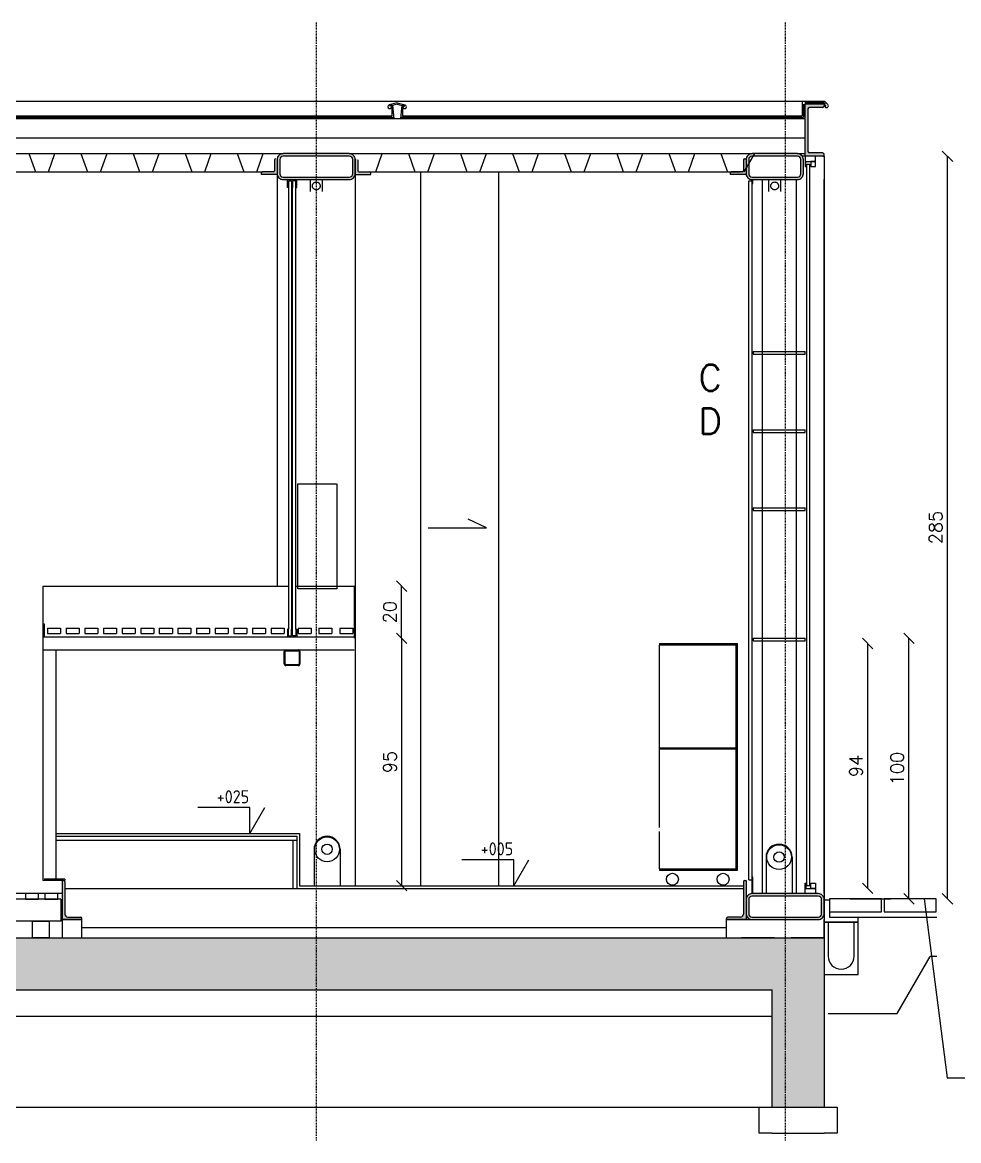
# Model space of a CAD drawing. Header units: centimetres. Extents: x -2527 to 4829, y -303 to 1224.
# Drawn here: x 561 to 920.4, y 83.9 to 513.1 of the extents above; entities that cross this region are included whole.
import ezdxf

# ---------------------------------------------------------------- set-up
doc = ezdxf.new("R2010")
doc.units = ezdxf.units.CM
doc.header["$MEASUREMENT"] = 0
for name, pattern in [('DASHDOT', [1, 0.5, -0.25, 0, -0.25]), ('DASHED', [19.05, 12.7, -6.35]), ('HIDDEN', [0.375, 0.25, -0.125])]:
    doc.linetypes.add(name, pattern=pattern)
doc.layers.get('0').update_dxf_attribs({"linetype": 'CONTINUOUS'})
doc.layers.get('DEFPOINTS').update_dxf_attribs({"linetype": 'CONTINUOUS'})
for name, color, linetype in [('10-TXT-50', 145, 'CONTINUOUS'), ('20-DIM', 2, 'CONTINUOUS'), ('AANZ', 1, 'CONTINUOUS'), ('AFWERKING', 1, 'CONTINUOUS'), ('ASSEN', 2, 'DASHDOT'), ('BET-DOORSN', 4, 'CONTINUOUS'), ('BET-ONZ', 2, 'HIDDEN'), ('DRAAGSTRUCTUUR', 4, 'CONTINUOUS'), ('HOUT', 2, 'CONTINUOUS'), ('METSELWERK', 1, 'CONTINUOUS'), ('METSELWERK-ONZ', 1, 'HIDDEN'), ('SOLID', 252, 'CONTINUOUS')]:
    doc.layers.add(name, color=color, linetype=linetype)
doc.styles.add('20-ST-25', font='txt.shx', dxfattribs={"height": 5})
doc.styles.add('CAAA_VZW', font='ISO')
doc.dimstyles.new('20-DIM', dxfattribs={"dimscale": 20, "dimtxt": 0.25, "dimasz": 0.2, "dimexe": 0.2, "dimexo": 0.5, "dimgap": 0.1, "dimtad": 1, "dimdec": 1, "dimdsep": 46, "dimtxsty": '20-ST-25', "dimblk": 'DOT', "dimblk1": 'OBLIQUE', "dimblk2": 'OBLIQUE', "dimsah": 1, "dimcen": 0.1, "dimse1": 1, "dimse2": 1, "dimaunit": 1, "dimadec": 0, "dimazin": 0, "dimtfac": 1, "dimtdec": 1, "dimtix": 1, "dimtmove": 0, "dimatfit": 3, "dimldrblk": 'OBLIQUE', "dimfxl": 1, "dimtolj": 1, "dimarcsym": 0})

# ---------------------------------------------------------------- blocks, each defined once
blk = doc.blocks.new('_OBLIQUE')
at = {"color": 0, "linetype": 'ByBlock'}
blk.add_line((-0.5, -0.5), (0.5, 0.5), dxfattribs=at)
blk = doc.blocks.new('*D11')
at = {"layer": '20-DIM', "color": 0, "lineweight": -2, "transparency": 16777216}
blk.add_line((885.55, 180.74), (885.55, 274.74), dxfattribs=at)
at = {"layer": 'DEFPOINTS', "color": 0, "transparency": 16777216}
for p in [(864.13, 274.74), (885.55, 274.74), (837.83, 180.74)]:
    blk.add_point(p, dxfattribs=at)
at = {"layer": '20-DIM', "color": 0, "lineweight": -2, "transparency": 16777216, "xscale": 4, "yscale": 4, "zscale": 4}
for p, rotation in [((885.55, 274.74), 90), ((885.55, 180.74), 270)]:
    blk.add_blockref('_OBLIQUE', p, dxfattribs=dict(at, rotation=rotation))
at = {"layer": '20-DIM', "color": 0, "transparency": 16777216, "insert": (881.05, 227.74), "char_height": 5, "attachment_point": 5, "rotation": 90, "style": '20-ST-25'}
blk.add_mtext('\\A1;94', dxfattribs=at)
blk = doc.blocks.new('DOT')
blk.add_point((0, 0))
blk = doc.blocks.new('*D12')
at = {"layer": '20-DIM', "color": 0, "lineweight": -2, "transparency": 16777216}
blk.add_line((901.33, 176.74), (901.33, 276.74), dxfattribs=at)
at = {"layer": 'DEFPOINTS', "color": 0, "transparency": 16777216}
for p in [(861.5, 276.74), (901.33, 276.74), (868.83, 176.74)]:
    blk.add_point(p, dxfattribs=at)
at = {"layer": '20-DIM', "color": 0, "lineweight": -2, "transparency": 16777216, "xscale": 4, "yscale": 4, "zscale": 4}
for p, rotation in [((901.33, 276.74), 90), ((901.33, 176.74), 270)]:
    blk.add_blockref('_OBLIQUE', p, dxfattribs=dict(at, rotation=rotation))
at = {"layer": '20-DIM', "color": 0, "transparency": 16777216, "insert": (896.83, 226.74), "char_height": 5, "attachment_point": 5, "rotation": 90, "style": '20-ST-25'}
blk.add_mtext('\\A1;100', dxfattribs=at)
blk = doc.blocks.new('*D13')
at = {"layer": '20-DIM', "color": 0, "lineweight": -2, "transparency": 16777216}
blk.add_line((916.14, 176.74), (916.14, 461.74), dxfattribs=at)
at = {"layer": 'DEFPOINTS', "color": 0, "transparency": 16777216}
for p in [(868.83, 461.74), (916.14, 461.74), (868.83, 176.74)]:
    blk.add_point(p, dxfattribs=at)
at = {"layer": '20-DIM', "color": 0, "lineweight": -2, "transparency": 16777216, "xscale": 4, "yscale": 4, "zscale": 4}
for p, rotation in [((916.14, 461.74), 90), ((916.14, 176.74), 270)]:
    blk.add_blockref('_OBLIQUE', p, dxfattribs=dict(at, rotation=rotation))
at = {"layer": '20-DIM', "color": 0, "transparency": 16777216, "insert": (911.64, 319.24), "char_height": 5, "attachment_point": 5, "rotation": 90, "style": '20-ST-25'}
blk.add_mtext('\\A1;285', dxfattribs=at)
blk = doc.blocks.new('*D14')
at = {"layer": '20-DIM', "color": 0, "lineweight": -2, "transparency": 16777216}
blk.add_line((706.6, 276.74), (706.6, 296.74), dxfattribs=at)
at = {"layer": 'DEFPOINTS', "color": 0, "transparency": 16777216}
for p in [(688.83, 296.74), (706.6, 296.74), (688.83, 276.74)]:
    blk.add_point(p, dxfattribs=at)
at = {"layer": '20-DIM', "color": 0, "lineweight": -2, "transparency": 16777216, "xscale": 4, "yscale": 4, "zscale": 4}
for p, rotation in [((706.6, 296.74), 90), ((706.6, 276.74), 270)]:
    blk.add_blockref('_OBLIQUE', p, dxfattribs=dict(at, rotation=rotation))
at = {"layer": '20-DIM', "color": 0, "transparency": 16777216, "insert": (702.1, 286.74), "char_height": 5, "attachment_point": 5, "rotation": 90, "style": '20-ST-25'}
blk.add_mtext('\\A1;20', dxfattribs=at)
blk = doc.blocks.new('NIVO20')
at = {"color": 0, "linetype": 'ByBlock'}
for p, q in [((0, 0), (-5.77, 10)), ((0, 10), (20, 10)), ((0, 0), (0, 10))]:
    blk.add_line(p, q, dxfattribs=at)
at = {"color": 0, "linetype": 'ByBlock', "style": 'CAAA_VZW'}
blk.add_attdef('NIVO', (0, 11.67), '', height=5, dxfattribs=at)
blk = doc.blocks.new('*D16')
at = {"layer": '20-DIM', "color": 0, "lineweight": -2, "transparency": 16777216}
blk.add_line((706.6, 276.74), (706.6, 181.74), dxfattribs=at)
at = {"layer": 'DEFPOINTS', "color": 0, "transparency": 16777216}
for p in [(688.83, 276.74), (688.83, 181.74), (706.6, 181.74)]:
    blk.add_point(p, dxfattribs=at)
at = {"layer": '20-DIM', "color": 0, "lineweight": -2, "transparency": 16777216, "xscale": 4, "yscale": 4, "zscale": 4}
for p, rotation in [((706.6, 276.74), 90), ((706.6, 181.74), 270)]:
    blk.add_blockref('_OBLIQUE', p, dxfattribs=dict(at, rotation=rotation))
at = {"layer": '20-DIM', "color": 0, "transparency": 16777216, "insert": (702.1, 229.24), "char_height": 5, "attachment_point": 5, "rotation": 90, "style": '20-ST-25'}
blk.add_mtext('\\A1;95', dxfattribs=at)

msp = doc.modelspace()

# ---------------------------------------------------------------- hatches: boundary and pattern name
at = {"layer": 'DRAAGSTRUCTUUR'}
h = msp.add_hatch(color=256, dxfattribs=at)
h.paths.add_polyline_path([(868.23, 462.99), (863.18, 462.99, -0.414214), (862.58, 463.59), (862.58, 479.89, -0.414214), (863.18, 480.49), (868.23, 480.49, 0.414214), (868.83, 481.09), (868.83, 481.74), (861.33, 481.74), (861.33, 461.74), (868.83, 461.74), (868.83, 462.39, 0.414214)])
h.paths.add_polyline_path([(858.53, 462.74), (841.13, 462.74, 0.414214), (838.83, 460.44), (838.83, 455.04, 0.414214), (841.13, 452.74), (858.53, 452.74, 0.414214), (860.83, 455.04), (860.83, 460.44, 0.414214)])
h.paths.add_polyline_path([(859.83, 460.44), (859.83, 455.04, -0.414214), (858.53, 453.74), (841.13, 453.74, -0.414214), (839.83, 455.04), (839.83, 460.44, -0.414214), (841.13, 461.74), (858.53, 461.74, -0.414214)], flags=16)
h.paths.add_polyline_path([(838.83, 460.74), (838.23, 460.74, 0.414214), (837.83, 460.34), (837.83, 456.14, -0.414214), (837.43, 455.74), (833.23, 455.74, 0.414214), (832.83, 455.34), (832.83, 454.74), (838.83, 454.74)])
h = msp.add_hatch(color=256, dxfattribs=at)
h.paths.add_polyline_path([(658.83, 460.74), (658.23, 460.74, 0.414214), (657.83, 460.34), (657.83, 456.14, -0.414214), (657.43, 455.74), (653.23, 455.74, 0.414214), (652.83, 455.34), (652.83, 454.74), (658.83, 454.74)])
h.paths.add_polyline_path([(688.83, 455.04), (688.83, 460.44, 0.414214), (686.53, 462.74), (661.13, 462.74, 0.414214), (658.83, 460.44), (658.83, 455.04, 0.414214), (661.13, 452.74), (686.53, 452.74, 0.414214)])
h.paths.add_polyline_path([(659.83, 455.04), (659.83, 460.44, -0.414214), (661.13, 461.74), (686.53, 461.74, -0.414214), (687.83, 460.44), (687.83, 455.04, -0.414214), (686.53, 453.74), (661.13, 453.74, -0.414214)], flags=16)
h.paths.add_polyline_path([(689.83, 460.34, 0.414214), (689.43, 460.74), (688.83, 460.74), (688.83, 454.74), (694.83, 454.74), (694.83, 455.34, 0.414214), (694.43, 455.74), (690.23, 455.74, -0.414214), (689.83, 456.14)])
for points in [[(577.33, 170.84), (577.33, 183.19, 0.414214), (576.78, 183.74), (576.33, 183.74), (576.33, 168.74), (583.83, 168.74), (583.83, 169.19, 0.414214), (583.28, 169.74), (578.43, 169.74, -0.414214)], [(838.83, 183.74), (838.38, 183.74, 0.414214), (837.83, 183.19), (837.83, 170.84, -0.414214), (836.73, 169.74), (831.88, 169.74, 0.414214), (831.33, 169.19), (831.33, 168.74), (838.83, 168.74)]]:
    msp.add_hatch(color=256, dxfattribs=at).paths.add_polyline_path(points)
h = msp.add_hatch(color=256, dxfattribs=at)
h.paths.add_polyline_path([(866.53, 178.74), (841.13, 178.74, 0.414214), (838.83, 176.44), (838.83, 171.04, 0.414214), (841.13, 168.74), (866.53, 168.74, 0.414214), (868.83, 171.04), (868.83, 176.44, 0.414214)])
h.paths.add_polyline_path([(866.53, 177.74, -0.414214), (867.83, 176.44), (867.83, 171.04, -0.414214), (866.53, 169.74), (841.13, 169.74, -0.414214), (839.83, 171.04), (839.83, 176.44, -0.414214), (841.13, 177.74)], flags=16)
at = {"layer": 'SOLID'}
msp.add_hatch(color=256, dxfattribs=at).paths.add_polyline_path([(848.83, 141.74), (848.83, 96.74), (868.83, 96.74), (868.83, 161.74), (576.33, 161.74), (418.83, 161.74), (314.83, 161.74), (314.83, 141.74), (390.83, 141.74), (390.83, 96.74), (410.83, 96.74), (410.83, 141.74)])

# ---------------------------------------------------------------- linework, layer by layer
msp.add_line((878.83, 176.74), (894.41, 176.74))
at = {"layer": 'AANZ'}
for p, q in [((868.83, 461.74), (868.83, 176.44)), ((424.43, 455.74), (653.23, 455.74)), ((688.83, 455.04), (688.83, 296.74)), ((694.43, 455.74), (833.23, 455.74)), ((713.83, 455.74), (713.83, 181.74)), ((743.83, 455.74), (743.83, 181.74)), ((658.83, 454.74), (658.83, 296.74)), ((844.98, 452.74), (844.98, 178.74)), ((858.03, 452.74), (858.03, 178.74)), ((568.83, 296.74), (663.15, 296.74)), ((568.83, 296.74), (568.83, 282.24)), ((665.95, 296.74), (688.33, 296.74)), ((688.83, 276.74), (688.83, 181.74)), ((835.54, 234.74), (835.54, 274.74)), ((805.54, 234.74), (805.54, 274.24)), ((805.54, 204.05), (805.54, 234.24)), ((835.54, 188.24), (835.54, 234.24)), ((573.83, 201.74), (667.35, 201.74)), ((667.35, 201.74), (667.35, 181.74)), ((805.54, 188.24), (805.54, 202.58)), ((667.35, 181.74), (837.83, 181.74)), ((576.33, 178.74), (418.83, 178.74))]:
    msp.add_line(p, q, dxfattribs=at)
for centre in [(810.54, 184.24), (830.02, 184.24)]:
    msp.add_circle(centre, 2.29, dxfattribs=at)
at = {"layer": 'AFWERKING'}
for p, q in [((860.33, 482.74), (397.32, 482.74)), ((704.88, 482.26), (701.83, 481.4)), ((702.88, 481.43), (701.9, 481.15)), ((702.62, 481.1), (701.97, 480.91)), ((702.88, 481.43), (702.88, 477.24)), ((704.88, 482.26), (707.92, 481.4)), ((706.88, 481.43), (707.85, 481.15)), ((706.88, 481.43), (706.88, 477.24)), ((707.13, 481.1), (707.78, 480.91)), ((869.03, 482.74), (860.33, 482.74)), ((860.33, 482.74), (860.33, 477.24)), ((860.83, 481.74), (860.83, 476.74)), ((868.83, 482.24), (861.33, 482.24)), ((868.83, 482.24), (869.38, 481.69)), ((869.03, 482.74), (870.24, 481.54)), ((869.1, 481.41), (869.59, 480.91)), ((396.82, 476.74), (703.58, 476.74)), ((397.32, 477.24), (702.88, 477.24)), ((706.18, 476.74), (860.83, 476.74)), ((706.88, 477.24), (860.33, 477.24)), ((862.1, 181.74), (862.1, 458.74)), ((862.1, 458.74), (863.3, 458.74)), ((863.3, 181.74), (863.3, 458.74)), ((661.15, 452.74), (666.35, 452.74)), ((662.75, 449.74), (662.75, 452.74)), ((663.15, 452.34), (664.35, 452.34)), ((663.15, 452.34), (663.15, 449.74)), ((664.35, 452.34), (664.35, 449.74)), ((665.95, 452.34), (664.75, 452.34)), ((664.75, 452.34), (664.75, 449.74)), ((665.95, 449.74), (665.95, 452.34)), ((666.35, 449.74), (666.35, 452.74)), ((839.93, 452.28), (841.13, 452.28)), ((839.93, 184.07), (839.93, 452.28)), ((841.13, 451.28), (841.13, 452.78)), ((841.13, 178.74), (841.13, 452.28)), ((841.13, 451.28), (841.38, 451.28)), ((841.38, 451.28), (841.38, 452.78)), ((868.83, 178.74), (868.83, 452.74)), ((663.15, 449.74), (662.75, 449.74)), ((663.15, 449.74), (662.75, 449.74)), ((663.15, 449.74), (663.15, 280.24)), ((664.35, 449.74), (664.35, 280.24)), ((664.35, 449.74), (664.75, 449.74)), ((664.75, 449.74), (664.35, 449.74)), ((664.75, 280.24), (664.75, 449.74)), ((665.95, 280.24), (665.95, 449.74)), ((665.95, 449.74), (666.35, 449.74)), ((663.15, 280.24), (662.75, 280.24)), ((663.15, 280.24), (662.75, 280.24)), ((662.75, 280.24), (662.75, 277.24)), ((663.15, 277.64), (663.15, 280.24)), ((664.35, 280.24), (664.75, 280.24)), ((664.75, 280.24), (664.35, 280.24)), ((664.35, 277.64), (664.35, 280.24)), ((664.75, 277.64), (664.75, 280.24)), ((665.95, 280.24), (666.35, 280.24)), ((665.95, 280.24), (665.95, 277.64)), ((666.35, 280.24), (666.35, 277.24)), ((662.75, 277.24), (666.35, 277.24)), ((663.15, 277.64), (664.35, 277.64)), ((665.95, 277.64), (664.75, 277.64)), ((841.38, 185.07), (841.13, 185.07)), ((841.38, 178.77), (841.38, 185.07)), ((839.93, 184.07), (841.13, 184.07)), ((863.3, 181.74), (862.1, 181.74))]:
    msp.add_line(p, q, dxfattribs=at)
for points in [[(865.53, 461.74), (861.53, 461.74), (861.53, 457.74), (861.73, 457.74), (861.73, 459.74), (865.53, 459.74), (865.53, 461.74)], [(865.53, 178.74), (861.53, 178.74), (861.53, 182.74), (861.73, 182.74), (861.73, 180.74), (865.53, 180.74), (865.53, 178.74)]]:
    msp.add_lwpolyline(points, dxfattribs=at)
for points in [[(865.53, 459.74), (863.73, 459.74), (863.73, 457.74), (865.53, 457.74)], [(865.53, 180.74), (863.73, 180.74), (863.73, 182.74), (865.53, 182.74)]]:
    msp.add_lwpolyline(points, close=True, dxfattribs=at)
for centre, start, end in [((702.03, 480.72), 105.9454, 32.5469), ((707.72, 480.72), 147.4531, 74.0546), ((869.71, 481.08), 151.6151, 45.0965)]:
    msp.add_arc(centre, 0.7, start, end, dxfattribs=at)
at = {"layer": 'ASSEN'}
for p, q in [((673.83, 513.11), (673.83, 83.93)), ((853.83, 513.11), (853.83, 83.93))]:
    msp.add_line(p, q, dxfattribs=at)
at = {"layer": 'BET-DOORSN'}
for p, q in [((418.83, 161.74), (576.33, 161.74)), ((576.33, 161.74), (868.83, 161.74)), ((868.83, 161.74), (868.83, 96.74)), ((410.83, 141.74), (848.83, 141.74)), ((848.83, 96.74), (848.83, 141.74)), ((848.83, 96.74), (868.83, 96.74))]:
    msp.add_line(p, q, dxfattribs=at)
at = {"layer": 'BET-ONZ'}
msp.add_line((410.83, 96.74), (848.83, 96.74), dxfattribs=at)
at = {"layer": 'DRAAGSTRUCTUUR'}
for p, q in [((868.83, 481.74), (861.33, 481.74)), ((861.33, 481.74), (861.33, 461.74)), ((868.83, 481.74), (868.83, 481.09)), ((862.58, 479.89), (862.58, 463.59)), ((868.23, 480.49), (863.18, 480.49)), ((396.33, 476.24), (861.33, 476.24)), ((396.33, 468.74), (861.33, 468.74)), ((419.83, 462.74), (661.13, 462.74)), ((657.83, 460.34), (657.83, 456.14)), ((658.83, 460.74), (658.83, 454.74)), ((686.53, 462.74), (841.13, 462.74)), ((688.83, 460.74), (688.83, 454.74)), ((689.83, 460.34), (689.83, 456.14)), ((837.83, 460.34), (837.83, 456.14)), ((838.1, 455.78), (842.14, 462.78)), ((838.23, 460.74), (838.83, 460.74)), ((838.83, 460.74), (838.83, 454.74)), ((858.53, 462.74), (861.33, 462.74)), ((861.33, 461.74), (860.42, 461.74)), ((868.83, 461.74), (861.33, 461.74)), ((868.23, 462.99), (863.18, 462.99)), ((868.33, 461.74), (868.83, 461.74)), ((868.83, 461.74), (868.83, 462.39)), ((652.83, 454.74), (652.83, 455.34)), ((657.43, 455.74), (653.23, 455.74)), ((690.23, 455.74), (694.43, 455.74)), ((694.83, 454.74), (694.83, 455.34)), ((832.83, 454.74), (832.83, 455.34)), ((837.43, 455.74), (833.23, 455.74)), ((658.83, 454.74), (652.83, 454.74)), ((688.83, 454.74), (694.83, 454.74)), ((838.83, 454.74), (832.83, 454.74)), ((576.78, 183.74), (576.33, 183.74)), ((576.33, 183.74), (576.33, 168.74)), ((577.33, 183.19), (577.33, 170.84)), ((837.83, 183.19), (837.83, 170.84)), ((838.38, 183.74), (838.83, 183.74)), ((838.83, 183.74), (838.83, 168.74)), ((576.33, 168.74), (583.83, 168.74)), ((578.43, 169.74), (583.28, 169.74)), ((583.83, 168.74), (583.83, 169.19)), ((831.33, 168.74), (831.33, 169.19)), ((838.83, 168.74), (831.33, 168.74)), ((836.73, 169.74), (831.88, 169.74))]:
    msp.add_line(p, q, dxfattribs=at)
for points in [[(546.01, 455.74), (551.01, 455.74), (553.51, 462.74), (563.51, 462.74), (566.01, 455.74), (571.01, 455.74)], [(566.01, 455.74), (571.01, 455.74), (573.51, 462.74), (583.51, 462.74), (586.01, 455.74), (591.01, 455.74)], [(586.01, 455.74), (591.01, 455.74), (593.51, 462.74), (603.51, 462.74), (606.01, 455.74), (611.01, 455.74)], [(606.01, 455.74), (611.01, 455.74), (613.51, 462.74), (623.51, 462.74), (626.01, 455.74), (631.01, 455.74)], [(626.01, 455.74), (631.01, 455.74), (633.51, 462.74), (643.51, 462.74), (646.01, 455.74), (651.01, 455.74)], [(646.01, 455.74), (651.01, 455.74), (653.51, 462.74)], [(691.69, 455.74), (696.69, 455.74), (699.19, 462.74), (709.19, 462.74), (711.69, 455.74), (716.69, 455.74)], [(711.69, 455.74), (716.69, 455.74), (719.19, 462.74), (729.19, 462.74), (731.69, 455.74), (736.69, 455.74)], [(731.69, 455.74), (736.69, 455.74), (739.19, 462.74), (749.19, 462.74), (751.69, 455.74), (756.69, 455.74)], [(751.69, 455.74), (756.69, 455.74), (759.19, 462.74), (769.19, 462.74), (771.69, 455.74), (776.69, 455.74)], [(771.69, 455.74), (776.69, 455.74), (779.19, 462.74), (789.19, 462.74), (791.69, 455.74), (796.69, 455.74)], [(791.69, 455.74), (796.69, 455.74), (799.19, 462.74), (809.19, 462.74), (811.69, 455.74), (816.69, 455.74)], [(811.69, 455.74), (816.69, 455.74), (819.19, 462.74), (829.19, 462.74), (831.69, 455.74), (836.69, 455.74)]]:
    msp.add_lwpolyline(points, dxfattribs=at)
for points in [[(661.13, 452.74), (686.53, 452.74, 0.414214), (688.83, 455.04), (688.83, 460.44, 0.414214), (686.53, 462.74), (661.13, 462.74, 0.414214), (658.83, 460.44), (658.83, 455.04, 0.414214)], [(661.13, 453.74), (686.53, 453.74, 0.414214), (687.83, 455.04), (687.83, 460.44, 0.414214), (686.53, 461.74), (661.13, 461.74, 0.414214), (659.83, 460.44), (659.83, 455.04, 0.414214)], [(841.13, 452.74), (858.53, 452.74, 0.414214), (860.83, 455.04), (860.83, 460.44, 0.414214), (858.53, 462.74), (841.13, 462.74, 0.414214), (838.83, 460.44), (838.83, 455.04, 0.414214)], [(841.13, 453.74), (858.53, 453.74, 0.414214), (859.83, 455.04), (859.83, 460.44, 0.414214), (858.53, 461.74), (841.13, 461.74, 0.414214), (839.83, 460.44), (839.83, 455.04, 0.414214)], [(841.13, 168.74), (866.53, 168.74, 0.414214), (868.83, 171.04), (868.83, 176.44, 0.414214), (866.53, 178.74), (841.13, 178.74, 0.414214), (838.83, 176.44), (838.83, 171.04, 0.414214)], [(841.13, 169.74), (866.53, 169.74, 0.414214), (867.83, 171.04), (867.83, 176.44, 0.414214), (866.53, 177.74), (841.13, 177.74, 0.414214), (839.83, 176.44), (839.83, 171.04, 0.414214)]]:
    msp.add_lwpolyline(points, format="xyb", close=True, dxfattribs=at)
at = {"layer": 'DRAAGSTRUCTUUR', "linetype": 'DASHED'}
for points in [[(661.55, 266.88), (661.55, 271.6, -0.414214), (662.19, 272.24), (666.91, 272.24, -0.414214), (667.55, 271.6), (667.55, 266.88, -0.414214), (666.91, 266.24), (662.19, 266.24, -0.414214)], [(661.87, 266.88), (661.87, 271.6, -0.414214), (662.19, 271.92), (666.91, 271.92, -0.414214), (667.23, 271.6), (667.23, 266.88, -0.414214), (666.91, 266.56), (662.19, 266.56, -0.414214)]]:
    msp.add_lwpolyline(points, format="xyb", close=True, dxfattribs=at)
at = {"layer": 'DRAAGSTRUCTUUR'}
for centre, radius, start, end in [((868.23, 481.09), 0.6, 270, 0), ((863.18, 479.89), 0.6, 90, 180), ((863.18, 463.59), 0.6, 180, 270), ((658.23, 460.34), 0.4, 90, 180), ((838.23, 460.34), 0.4, 90, 180), ((868.23, 462.39), 0.6, 0, 90), ((653.23, 455.34), 0.4, 90, 180), ((657.43, 456.14), 0.4, 270, 0), ((690.23, 456.14), 0.4, 180, 270), ((694.43, 455.34), 0.4, 360, 90), ((833.23, 455.34), 0.4, 90, 180), ((837.43, 456.14), 0.4, 270, 0), ((576.78, 183.19), 0.55, 360, 90), ((838.38, 183.19), 0.55, 90, 180), ((578.43, 170.84), 1.1, 180, 270), ((583.28, 169.19), 0.55, 0, 90), ((831.88, 169.19), 0.55, 90, 180), ((836.73, 170.84), 1.1, 270, 0)]:
    msp.add_arc(centre, radius, start, end, dxfattribs=at)
at = {"layer": 'HOUT'}
for p, q in [((704.88, 481.74), (703.13, 481.24)), ((703.13, 481.24), (703.63, 476.24)), ((704.88, 481.74), (706.63, 481.24)), ((706.63, 481.24), (706.13, 476.24)), ((703.63, 476.24), (706.13, 476.24)), ((841.5, 386.74), (861.5, 386.74)), ((841.5, 386.74), (841.5, 385.74)), ((861.5, 385.74), (861.5, 386.74)), ((841.5, 385.74), (861.5, 385.74)), ((841.5, 356.74), (861.5, 356.74)), ((841.5, 356.74), (841.5, 355.74)), ((861.5, 355.74), (861.5, 356.74)), ((841.5, 355.74), (861.5, 355.74)), ((841.5, 326.74), (861.5, 326.74)), ((841.5, 326.74), (841.5, 325.74)), ((861.5, 325.74), (861.5, 326.74)), ((739.24, 319.06), (732.15, 322.48)), ((841.5, 325.74), (861.5, 325.74)), ((716.84, 319.06), (739.24, 319.06)), ((688.33, 296.74), (688.33, 276.74)), ((688.33, 296.74), (688.83, 296.74)), ((688.83, 296.74), (688.83, 276.74)), ((568.83, 282.24), (568.83, 183.74)), ((568.83, 282.24), (569.33, 282.24)), ((569.33, 282.24), (569.33, 277.24)), ((570.68, 280.57), (575.68, 280.57)), ((570.68, 280.57), (570.68, 278.57)), ((575.68, 280.57), (575.68, 278.57)), ((577.83, 280.57), (582.83, 280.57)), ((577.83, 280.57), (577.83, 278.57)), ((582.83, 280.57), (582.83, 278.57)), ((582.83, 280.57), (582.83, 278.57)), ((584.98, 280.57), (584.98, 278.57)), ((584.98, 280.57), (589.98, 280.57)), ((589.98, 280.57), (589.98, 278.57)), ((589.98, 280.57), (589.98, 278.57)), ((592.13, 280.57), (597.13, 280.57)), ((592.13, 280.57), (592.13, 278.57)), ((597.13, 280.57), (597.13, 278.57)), ((597.13, 280.57), (597.13, 278.57)), ((599.29, 280.57), (604.29, 280.57)), ((599.29, 280.57), (599.29, 278.57)), ((604.29, 280.57), (604.29, 278.57)), ((604.29, 280.57), (604.29, 278.57)), ((606.44, 280.57), (606.44, 278.57)), ((606.44, 280.57), (611.44, 280.57)), ((611.44, 280.57), (611.44, 278.57)), ((611.44, 280.57), (611.44, 278.57)), ((613.59, 280.57), (613.59, 278.57)), ((613.59, 280.57), (618.59, 280.57)), ((618.59, 280.57), (618.59, 278.57)), ((618.59, 280.57), (618.59, 278.57)), ((620.74, 280.57), (625.74, 280.57)), ((620.74, 280.57), (620.74, 278.57)), ((625.74, 280.57), (625.74, 278.57)), ((625.74, 280.57), (625.74, 278.57)), ((627.89, 280.57), (627.89, 278.57)), ((627.89, 280.57), (632.89, 280.57)), ((632.89, 280.57), (632.89, 278.57)), ((632.89, 280.57), (632.89, 278.57)), ((635.04, 280.57), (640.04, 280.57)), ((635.04, 280.57), (635.04, 278.57)), ((640.04, 280.57), (640.04, 278.57)), ((640.04, 280.57), (640.04, 278.57)), ((642.2, 280.57), (647.2, 280.57)), ((642.2, 280.57), (642.2, 278.57)), ((647.2, 280.57), (647.2, 278.57)), ((647.2, 280.57), (647.2, 278.57)), ((649.35, 280.57), (649.35, 278.57)), ((649.35, 280.57), (654.35, 280.57)), ((654.35, 280.57), (654.35, 278.57)), ((654.35, 280.57), (654.35, 278.57)), ((656.5, 280.57), (661.5, 280.57)), ((656.5, 280.57), (656.5, 278.57)), ((661.5, 280.57), (661.5, 278.57)), ((661.5, 280.57), (661.5, 278.57)), ((666.85, 280.57), (671.85, 280.57)), ((666.85, 280.57), (666.85, 278.57)), ((671.85, 280.57), (671.85, 278.57)), ((674.84, 280.57), (679.84, 280.57)), ((674.84, 280.57), (674.84, 278.57)), ((679.84, 280.57), (679.84, 278.57)), ((682.83, 280.57), (687.83, 280.57)), ((682.83, 280.57), (682.83, 278.57)), ((687.83, 280.57), (687.83, 278.57)), ((687.83, 280.57), (687.83, 278.57)), ((568.83, 277.24), (688.33, 277.24)), ((570.68, 278.57), (575.68, 278.57)), ((577.83, 278.57), (582.83, 278.57)), ((584.98, 278.57), (589.98, 278.57)), ((592.13, 278.57), (597.13, 278.57)), ((599.29, 278.57), (604.29, 278.57)), ((606.44, 278.57), (611.44, 278.57)), ((613.59, 278.57), (618.59, 278.57)), ((620.74, 278.57), (625.74, 278.57)), ((627.89, 278.57), (632.89, 278.57)), ((635.04, 278.57), (640.04, 278.57)), ((642.2, 278.57), (647.2, 278.57)), ((649.35, 278.57), (654.35, 278.57)), ((656.5, 278.57), (661.5, 278.57)), ((666.85, 278.57), (671.85, 278.57)), ((674.84, 278.57), (679.84, 278.57)), ((682.83, 278.57), (687.83, 278.57)), ((805.54, 274.74), (835.54, 274.74)), ((805.54, 274.74), (805.54, 274.24)), ((835.54, 187.74), (835.54, 274.74)), ((841.5, 276.74), (861.5, 276.74)), ((841.5, 276.74), (841.5, 275.74)), ((841.5, 275.74), (861.5, 275.74)), ((861.5, 275.74), (861.5, 276.74)), ((568.83, 272.24), (688.33, 272.24)), ((573.83, 272.24), (573.83, 183.74)), ((805.54, 274.24), (835.54, 274.24)), ((835.04, 188.24), (835.04, 274.24)), ((805.54, 234.74), (835.54, 234.74)), ((805.54, 234.24), (805.54, 234.74)), ((805.54, 234.24), (835.54, 234.24)), ((573.83, 200.74), (666.35, 200.74)), ((573.83, 199.24), (666.35, 199.24)), ((664.85, 199.24), (664.85, 180.74)), ((666.35, 200.74), (666.35, 180.74)), ((672.99, 195.74), (672.99, 181.74)), ((682.99, 195.74), (682.99, 181.74)), ((846.5, 192.74), (846.5, 178.74)), ((856.5, 192.74), (856.5, 178.74)), ((805.54, 188.24), (835.54, 188.24)), ((805.54, 188.24), (805.54, 187.74)), ((805.54, 187.74), (835.54, 187.74)), ((576.33, 183.74), (568.83, 183.74)), ((577.33, 184.24), (569.33, 184.24)), ((577.33, 184.24), (577.33, 183.74)), ((577.33, 180.74), (837.83, 180.74)), ((574.62, 178.74), (292.08, 178.74)), ((575.83, 176.54), (420.33, 176.54)), ((562.22, 178.74), (562.22, 176.54)), ((567.22, 178.74), (562.22, 178.74)), ((562.22, 176.54), (567.22, 176.54)), ((567.22, 176.54), (567.22, 178.74)), ((569.62, 178.74), (569.62, 176.54)), ((574.62, 178.74), (569.62, 178.74)), ((569.62, 176.54), (574.62, 176.54)), ((574.62, 176.54), (574.62, 178.74)), ((575.83, 176.54), (575.83, 168.14)), ((868.83, 176.74), (868.83, 168.24)), ((870.83, 176.24), (868.83, 176.24)), ((870.83, 176.24), (870.83, 169.74)), ((575.83, 168.14), (420.33, 168.14)), ((576.33, 168.74), (576.33, 161.74)), ((868.83, 168.24), (868.83, 148.24)), ((881.83, 167.74), (868.83, 167.74)), ((868.83, 167.74), (881.83, 167.74)), ((870.33, 167.74), (870.33, 154.74)), ((870.83, 169.74), (881.83, 169.74)), ((880.33, 154.74), (880.33, 167.74)), ((881.83, 167.74), (881.83, 169.74)), ((881.83, 169.74), (912.02, 169.74)), ((881.83, 147.74), (881.83, 167.74)), ((583.83, 165.74), (831.33, 165.74)), ((577.33, 161.74), (837.83, 161.74)), ((896.83, 132.74), (909.46, 154.62)), ((909.53, 154.74), (912.02, 154.74)), ((868.83, 147.74), (881.83, 147.74)), ((870.33, 132.74), (896.83, 132.74))]:
    msp.add_line(p, q, dxfattribs=at)
at = {"layer": 'HOUT', "linetype": 'DASHED'}
msp.add_line((868.83, 161.74), (868.83, 168.74), dxfattribs=at)
for points in [[(671.58, 448.24), (671.58, 452.74), (676.08, 452.74), (676.08, 448.24)], [(847.58, 448.24), (847.58, 452.74), (852.08, 452.74), (852.08, 448.24)]]:
    msp.add_lwpolyline(points, dxfattribs=at)
at = {"layer": 'HOUT'}
for points in [[(870.83, 171.74), (890.83, 171.74), (890.83, 176.74), (870.83, 176.74)], [(891.83, 171.74), (911.83, 171.74), (911.83, 176.74), (891.83, 176.74)], [(571.33, 161.74), (564.93, 161.74), (564.93, 168.14), (571.33, 168.14)]]:
    msp.add_lwpolyline(points, close=True, dxfattribs=at)
at = {"layer": 'HOUT', "linetype": 'DASHED'}
for points in [[(576.33, 161.74), (583.83, 161.74), (583.83, 168.74), (576.33, 168.74)], [(831.33, 168.74), (868.83, 168.74), (868.83, 161.74), (831.33, 161.74)]]:
    msp.add_lwpolyline(points, close=True, dxfattribs=at)
for centre in [(673.83, 450.35), (849.83, 450.35)]:
    msp.add_circle(centre, 1.5, dxfattribs=at)
at = {"layer": 'HOUT'}
for centre, radius in [((677.99, 195.74), 4.75), ((677.99, 195.74), 2), ((851.5, 192.74), 4.75), ((851.5, 192.74), 2)]:
    msp.add_circle(centre, radius, dxfattribs=at)
for centre, start, end in [((677.99, 195.74), 0, 180), ((851.5, 192.74), 0, 180), ((875.33, 154.74), 180, 0)]:
    msp.add_arc(centre, 5, start, end, dxfattribs=at)
at = {"layer": 'METSELWERK'}
for p, q in [((410.83, 131.74), (848.83, 131.74)), ((848.83, 86.74), (868.83, 86.74))]:
    msp.add_line(p, q, dxfattribs=at)
at = {"layer": 'METSELWERK', "linetype": 'DASHED'}
for p, q in [((843.83, 86.74), (843.83, 96.74)), ((843.83, 96.74), (848.83, 96.74)), ((868.83, 96.74), (873.83, 96.74)), ((873.83, 96.74), (873.83, 86.74)), ((848.83, 86.74), (843.83, 86.74)), ((873.83, 86.74), (868.83, 86.74))]:
    msp.add_line(p, q, dxfattribs=at)
at = {"layer": 'METSELWERK-ONZ'}
msp.add_lwpolyline([(666.79, 336), (681.79, 336), (681.79, 295.74), (666.79, 295.74)], close=True, dxfattribs=at)

# ---------------------------------------------------------------- block references
at = {"layer": '20-DIM'}
ref = msp.add_blockref('NIVO20', (648.33, 201.74), dxfattribs=dict(at, xscale=-1))
ref.add_attrib('NIVO', '+025', (635.63, 213.41), dxfattribs={"layer": '0', "color": 0, "linetype": 'ByBlock', "height": 5, "style": 'CAAA_VZW'})
ref = msp.add_blockref('NIVO20', (749.68, 181.74), dxfattribs=dict(at, xscale=-1))
ref.add_attrib('NIVO', '+005', (736.97, 193.41), dxfattribs={"layer": '0', "color": 0, "linetype": 'ByBlock', "height": 5, "style": 'CAAA_VZW'})

# ---------------------------------------------------------------- texts
at = {"layer": '10-TXT-50', "insert": (829.54, 368.39), "char_height": 10, "attachment_point": 6, "style": '20-ST-25'}
msp.add_mtext('\\A1;C \\PD', dxfattribs=at)

# ---------------------------------------------------------------- dimensions: what is measured, and where the dimension line sits
at = {"layer": '20-DIM'}
for base, p1, p2, picture, middle in [((916.14, 461.74), (868.83, 176.74), (868.83, 461.74), '*D13', (911.64, 319.24)), ((706.6, 296.74), (688.83, 276.74), (688.83, 296.74), '*D14', (702.1, 286.74)), ((706.6, 181.74), (688.83, 276.74), (688.83, 181.74), '*D16', (702.1, 229.24)), ((885.55, 274.74), (837.83, 180.74), (864.13, 274.74), '*D11', (881.05, 227.74)), ((901.33, 276.74), (868.83, 176.74), (861.5, 276.74), '*D12', (896.83, 226.74))]:
    dim = msp.add_linear_dim(base=base, p1=p1, p2=p2, angle=90, dimstyle='20-DIM', dxfattribs=at)
    dim.commit()
    dim.dimension.update_dxf_attribs({"geometry": picture, "text_midpoint": middle})

# ---------------------------------------------------------------- leaders
at = {"layer": '20-DIM', "has_arrowhead": 0, "annotation_type": 0, "has_hookline": 1, "hookline_direction": 0, "text_width": 76.67}
msp.add_leader([(907.2, 176.74), (916.07, 108.07), (920.07, 108.07)], dimstyle='20-DIM', override={"dimldrblk": 'DOT'}, dxfattribs=at)

doc.saveas('drawing.dxf')
